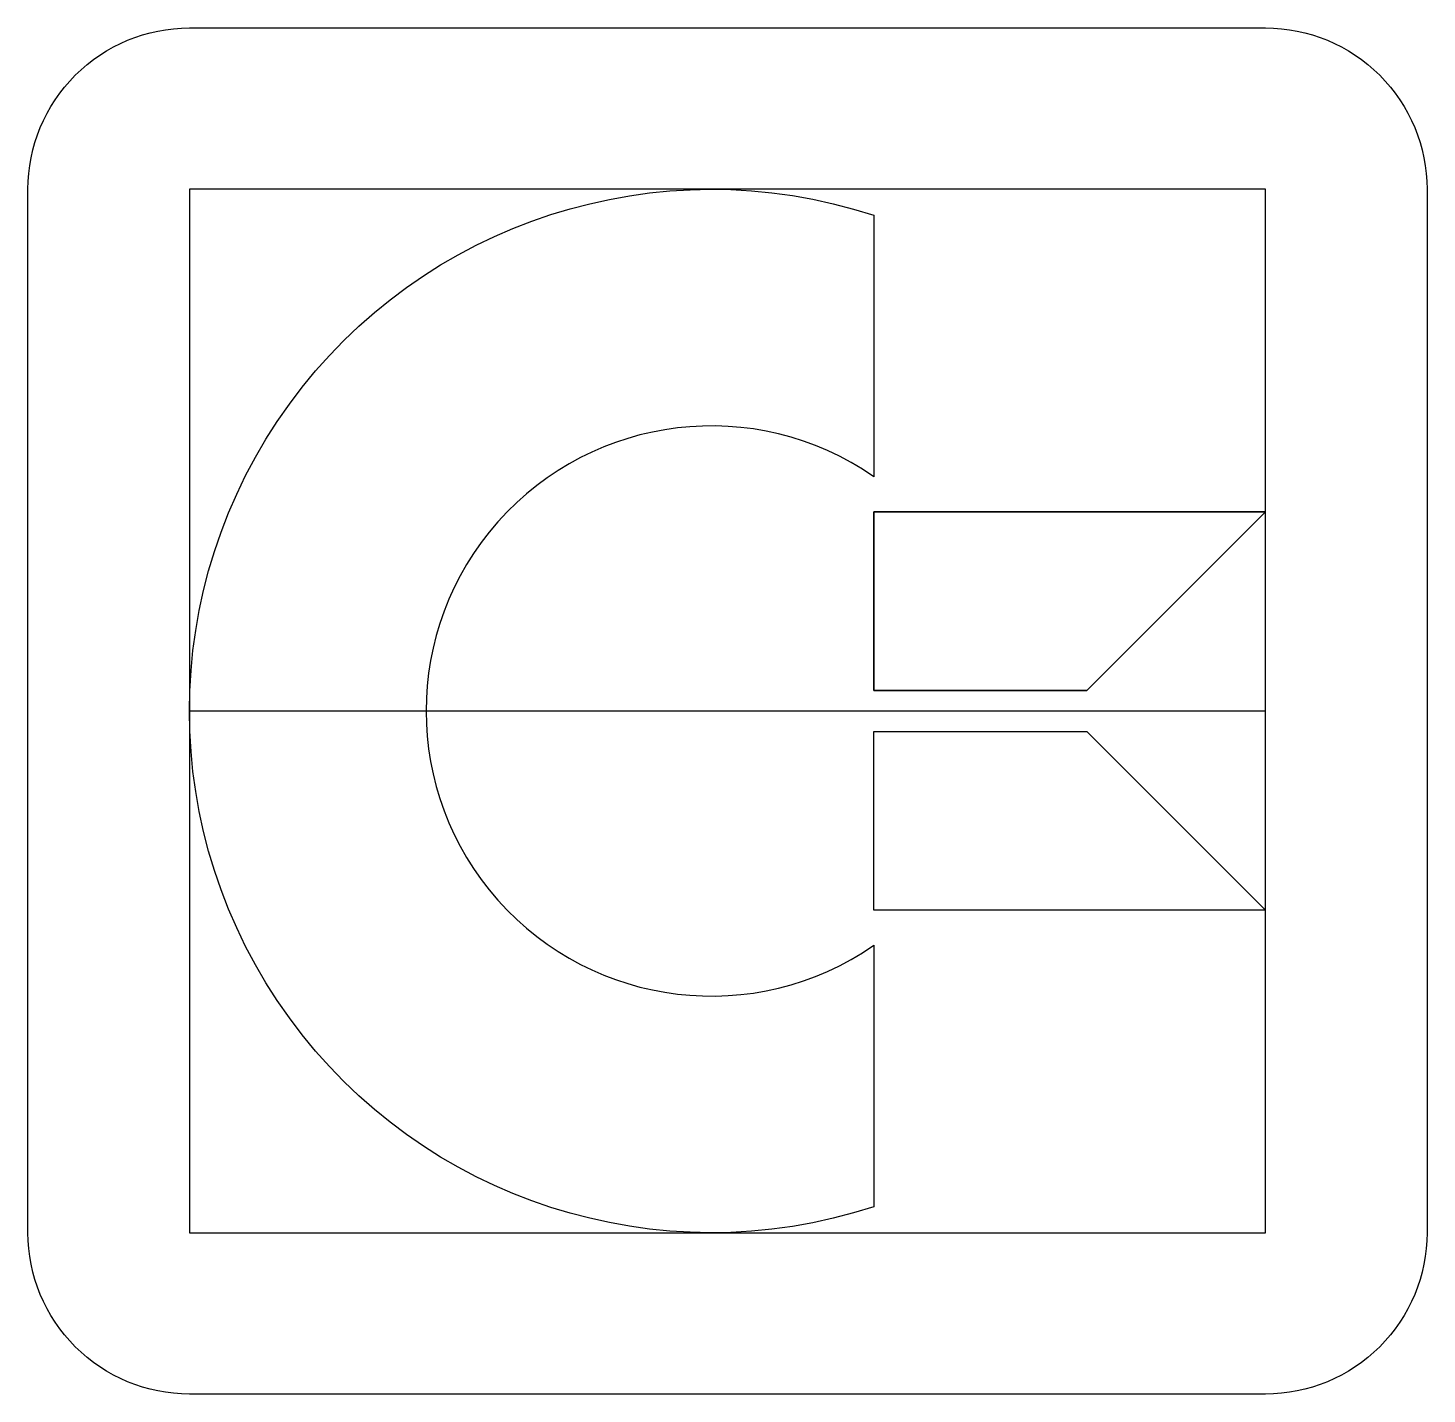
# Model space of a CAD drawing. Extents: x -0.51 to 0.51, y -0.5 to 0.5.
import ezdxf

# ---------------------------------------------------------------- set-up
doc = ezdxf.new("R2010")
doc.units = 0

msp = doc.modelspace()

# ---------------------------------------------------------------- linework, layer by layer
for p, q in [((0.3937, 0.3819), (-0.3937, 0.3819)), ((-0.3937, 0.3819), (-0.3937, -0.3819)), ((0.3937, -0.3819), (0.3937, 0.3819)), ((0.3937, 0.1457), (0.263, 0.015)), ((0.3937, 0), (-0.3937, 0)), ((-0.3937, -0.3819), (0.3937, -0.3819))]:
    msp.add_line(p, q)
for points in [[(-0.3937, 0.5), (0.3937, 0.5, -0.414214), (0.5118, 0.3819), (0.5118, -0.3819, -0.414214), (0.3937, -0.5), (-0.3937, -0.5, -0.414214), (-0.5118, -0.3819), (-0.5118, 0.3819, -0.414214)], [(0.1071, -0.3629, -1.379924), (0.1071, 0.3629), (0.1071, 0.1715, 1.910268), (0.1071, -0.1715)], [(0.1071, -0.3629, -1.379924), (0.1071, 0.3629), (0.1071, 0.1715, 1.910268), (0.1071, -0.1715)]]:
    msp.add_lwpolyline(points, format="xyb", close=True)
for points in [[(0.1071, 0.1457), (0.3937, 0.1457), (0.263, 0.015), (0.1071, 0.015)], [(0.263, 0.015), (0.3937, 0.1457), (0.1071, 0.1457), (0.1071, 0.015)], [(0.1071, -0.1457), (0.1071, -0.015), (0.263, -0.015), (0.3937, -0.1457)], [(0.3937, -0.1457), (0.1071, -0.1457), (0.1071, -0.015), (0.263, -0.015)]]:
    msp.add_lwpolyline(points, close=True)

doc.saveas('drawing.dxf')
